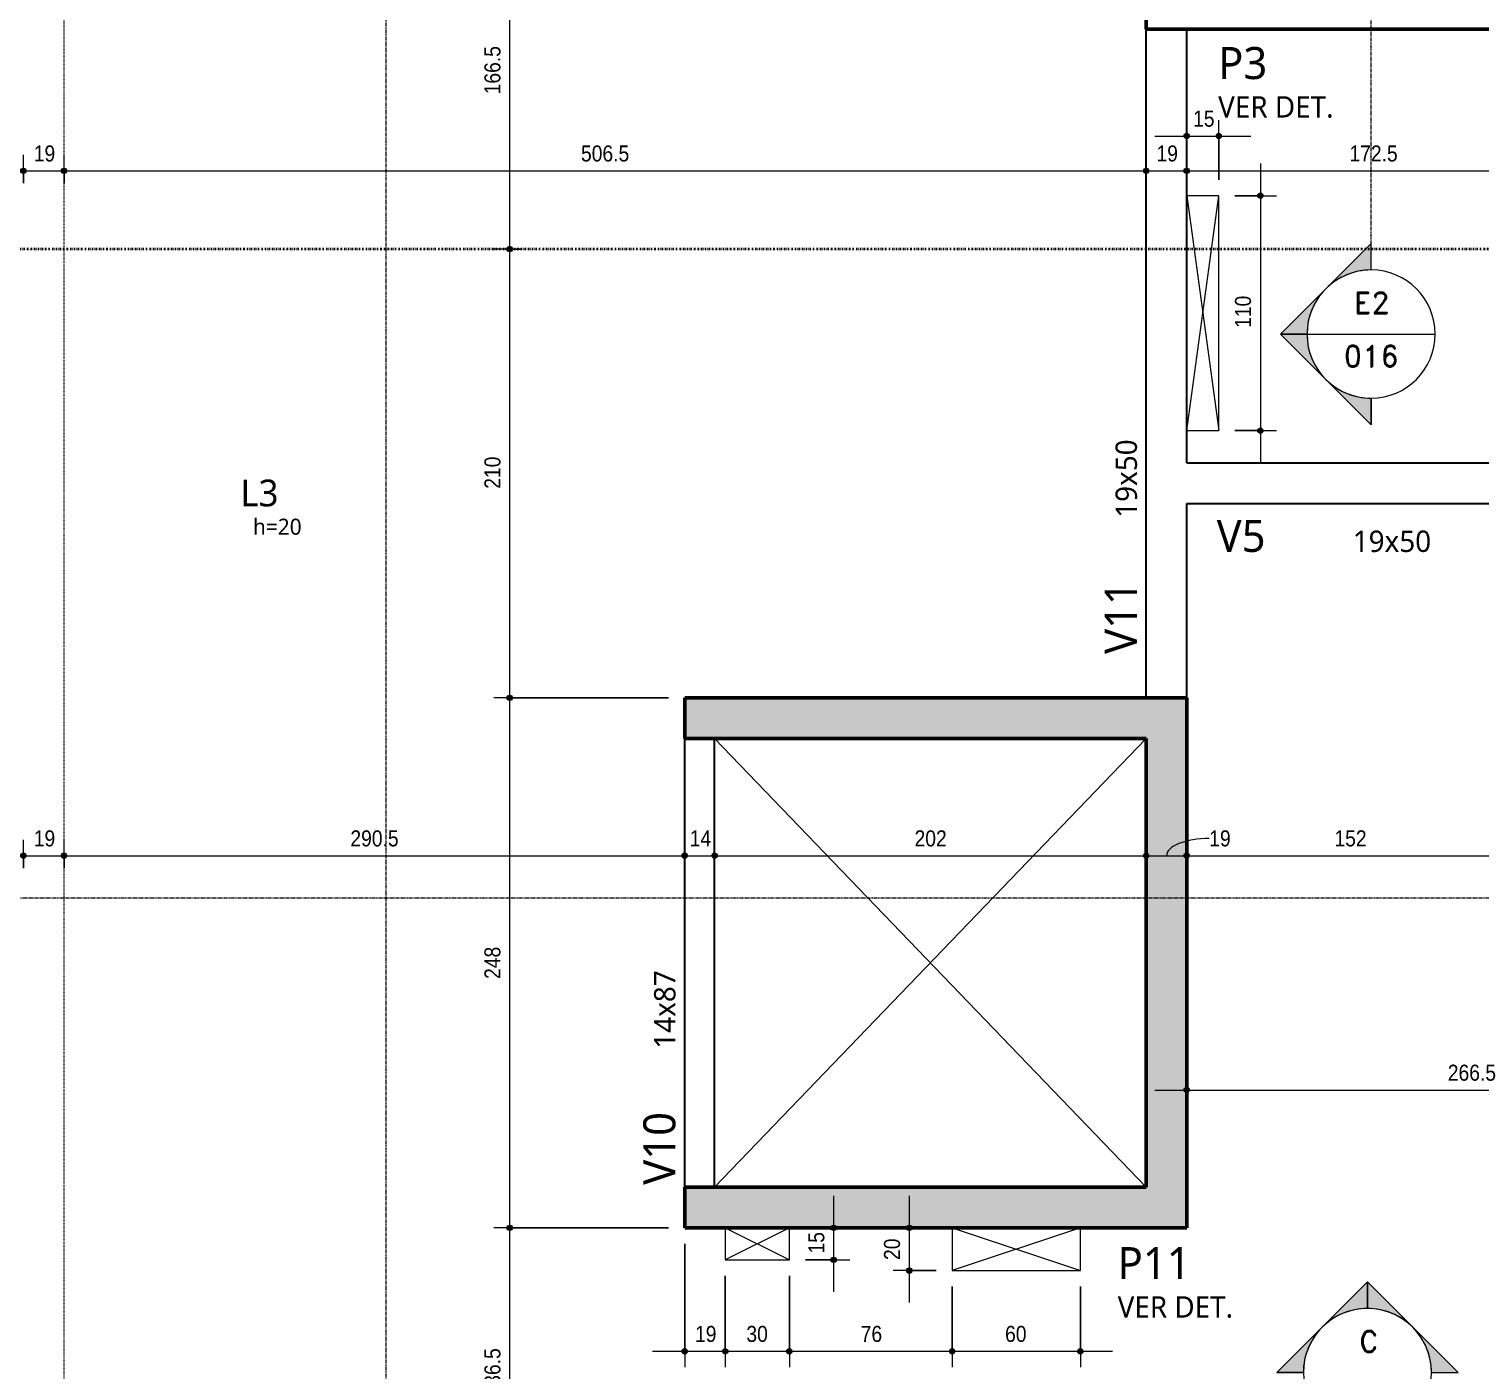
# Model space of a CAD drawing. Header units: centimetres. Extents: x -1139 to 26418, y -889 to 84390.
# Drawn here: x 2252 to 2931, y -301 to 327 of the extents above; entities that cross this region are included whole.
import ezdxf

# ---------------------------------------------------------------- set-up
doc = ezdxf.new("R2010")
doc.units = ezdxf.units.CM
for name, pattern in [('Aligning Line', [0.635, 0.3175, -0.3175]), ('Centro de 6 mm', [1.32, 0.6, -0.24, 0.24, -0.24]), ('Dash dot', [1.5875, 0.635, -0.47625, 0, -0.47625])]:
    doc.linetypes.add(name, pattern=pattern)
for name, color, linetype, lineweight in [('A-ANNO-DIMS', 7, 'Continuous', 9), ('A-ANNO-DIMS-50', 7, 'Continuous', 9), ('A-FLOR', 7, 'Continuous', 9), ('A-FLOR-IDEN', 7, 'Continuous', 9), ('G-ANNO-SYMB', 7, 'Continuous', 9), ('S-BEAM', 7, 'Continuous', 9), ('S-BEAM-IDEN', 7, 'Continuous', 9), ('S-COLS', 7, 'Continuous', 9), ('S-COLS-IDEN', 7, 'Continuous', 9), ('S-GRID', 7, 'Continuous', 9)]:
    doc.layers.add(name, color=color, linetype=linetype, lineweight=lineweight)
doc.layers.add('A-DETL', color=7, linetype='Continuous', lineweight=18, true_color=0x00a600)
doc.styles.add('Fira Sans_1', font='', dxfattribs={"width": 0.9, "height": 7.5})
doc.styles.add('Gadugi', font='gadugi.ttf', dxfattribs={"height": 15})
doc.styles.add('Gadugi_1', font='gadugi.ttf', dxfattribs={"height": 10})
doc.styles.add('Gadugi_2', font='gadugi.ttf', dxfattribs={"height": 0.2})
doc.styles.add('Gadugi_3', font='gadugi.ttf', dxfattribs={"height": 7.5})
doc.styles.add('Gadugi_4', font='gadugi.ttf', dxfattribs={"height": 12.5})
doc.styles.add('RomanD', font='romand__.ttf', dxfattribs={"height": 10})
doc.styles.get('Fira Sans_1').set_extended_font_data('Fira Sans')
doc.dimstyles.new('PED_R80_1_5mm_ACIMA_As_ESQ__R00', dxfattribs={"dimscale": 30.48, "dimtxt": 10.229846, "dimasz": 0.328084, "dimexe": 0.246063, "dimexo": 0.246063, "dimgap": 0.049213, "dimtad": 1, "dimdec": 1, "dimrnd": 0.5, "dimdsep": 46, "dimtxsty": 'Fira Sans_1', "dimblk1": 'DOTSMALL', "dimblk2": 'DOTSMALL', "dimsah": 1, "dimcen": 0.09, "dimdle": 0.492126, "dimazin": 0, "dimtfac": 1, "dimtdec": 4, "dimtix": 1, "dimtmove": 0, "dimatfit": 3, "dimfxl": 1, "dimtvp": 1, "dimtolj": 1, "dimtzin": 0, "dimarcsym": 2})
doc.dimstyles.new('PED_R80_1_5mm_ACIMA_As_ESQ__R00_1', dxfattribs={"dimscale": 30.48, "dimtxt": 10.229846, "dimasz": 0.328084, "dimexe": 0.246063, "dimexo": 0.246063, "dimgap": 0.049213, "dimtad": 1, "dimdec": 1, "dimrnd": 0.5, "dimdsep": 46, "dimtxsty": 'Fira Sans_1', "dimblk1": 'DOTSMALL', "dimblk2": 'DOTSMALL', "dimsah": 1, "dimcen": 0.09, "dimdle": 0.492126, "dimazin": 0, "dimtfac": 1, "dimtdec": 4, "dimtix": 1, "dimtmove": 1, "dimatfit": 3, "dimfxl": 1, "dimtvp": 1, "dimtolj": 1, "dimtzin": 0, "dimarcsym": 2})

# ---------------------------------------------------------------- blocks, each defined once
blk = doc.blocks.new('PED_TAG_PILAR_R03 - PILAR VER DET_-2523782-PL400 - FORMA DO BARRILETE')
at = {"layer": 'S-COLS-IDEN', "insert": (0.115, -0.625), "char_height": 0.2, "width": 1.37089, "attachment_point": 1, "style": 'Gadugi_2'}
blk.add_mtext('VER DET.', dxfattribs=at)
blk = doc.blocks.new('Corte - M_Cabeça do corte - Preenchida-2060824-PL400 - FORMA DO BARRILETE')
at = {"layer": 'G-ANNO-SYMB'}
h = blk.add_hatch(color=256, dxfattribs=at)
edge = h.paths.add_edge_path(flags=0)
edge.add_line((-0.6, 0.849), (-0.6, 0.6))
edge.add_arc((-0.6, 0), 0.6, 90, 135)
edge.add_line((-1.024, 0.424), (-0.6, 0.849))
h = blk.add_hatch(color=256, dxfattribs=at)
edge = h.paths.add_edge_path(flags=0)
edge.add_line((-0.6, 0.849), (-0.176, 0.424))
edge.add_arc((-0.6, 0), 0.6, 45, 90)
edge.add_line((-0.6, 0.6), (-0.6, 0.849))
h = blk.add_hatch(color=256, dxfattribs=at)
edge = h.paths.add_edge_path(flags=0)
edge.add_line((-1.449, 0), (-1.024, 0.424))
edge.add_arc((-0.6, 0), 0.6, 135, 180)
edge.add_line((-1.2, 0), (-1.449, 0))
h = blk.add_hatch(color=256, dxfattribs=at)
edge = h.paths.add_edge_path(flags=0)
edge.add_line((0.249, 0), (0, 0))
edge.add_arc((-0.6, 0), 0.6, 360, 405)
edge.add_line((-0.176, 0.424), (0.249, 0))
for p, q in [((-0.6, 0.849), (-1.449, 0)), ((-0.6, 0.849), (-1.024, 0.424)), ((-0.6, 0.849), (0.249, 0)), ((-0.6, 0.6), (-0.6, 0.849)), ((-0.6, 0.849), (-0.6, 0.6)), ((-0.176, 0.424), (-0.6, 0.849)), ((-1.024, 0.424), (-1.449, 0)), ((0.249, 0), (-0.176, 0.424)), ((-1.449, 0), (-1.2, 0)), ((0, 0), (0.249, 0)), ((-1.2, 0), (-1.449, 0)), ((0, 0), (0.249, 0))]:
    blk.add_line(p, q, dxfattribs=at)
for start, end in [(360, 180), (90, 135), (45, 90), (135, 180), (360, 45), (180, 360)]:
    blk.add_arc((-0.6, 0), 0.6, start, end, dxfattribs=at)
blk = doc.blocks.new('DIMBLOCK11-PL400 - FORMA DO BARRILETE')
at = {"layer": 'A-ANNO-DIMS-50', "true_color": 0x000032}
h = blk.add_hatch(color=178, dxfattribs=at)
edge = h.paths.add_edge_path(flags=0)
edge.add_arc((2249.6, -60.14), 1.25, 0, 360)
h = blk.add_hatch(color=178, dxfattribs=at)
edge = h.paths.add_edge_path(flags=0)
edge.add_arc((2268.6, -60.14), 1.25, 0, 360)
at = {"layer": 'A-ANNO-DIMS-50', "color": 178, "true_color": 0x000032}
for p, q in [((2249.6, -65.87), (2249.6, -52.64)), ((2268.6, -65.87), (2268.6, -52.64)), ((2249.6, -60.14), (2268.6, -60.14)), ((2249.6, -60.14), (2249.6, -65.87)), ((2268.6, -60.14), (2268.6, -65.87))]:
    blk.add_line(p, q, dxfattribs=at)
for centre in [(2249.6, -60.14), (2268.6, -60.14)]:
    blk.add_circle(centre, 1.25, dxfattribs=at)
at = {"layer": 'A-ANNO-DIMS-50', "color": 0, "insert": (2254.44, -48.26), "char_height": 7.5, "width": 11.1741, "attachment_point": 1, "line_spacing_factor": 1.049215, "style": 'Fira Sans_1'}
blk.add_mtext('19', dxfattribs=at)
blk = doc.blocks.new('_DotSmall')
at = {"color": 0, "linetype": 'ByBlock', "const_width": 0.5}
blk.add_lwpolyline([(-0.0625, 0, 1), (0.0625, 0, 1)], format="xyb", close=True, dxfattribs=at)
blk = doc.blocks.new('DIMBLOCK12-PL400 - FORMA DO BARRILETE')
at = {"layer": 'A-ANNO-DIMS-50', "true_color": 0x000032}
h = blk.add_hatch(color=178, dxfattribs=at)
edge = h.paths.add_edge_path(flags=0)
edge.add_arc((2268.6, -60.14), 1.25, 0, 360)
h = blk.add_hatch(color=178, dxfattribs=at)
edge = h.paths.add_edge_path(flags=0)
edge.add_arc((2559.1, -60.14), 1.25, 0, 360)
at = {"layer": 'A-ANNO-DIMS-50', "color": 178, "true_color": 0x000032}
for p, q in [((2268.6, -65.87), (2268.6, -52.64)), ((2559.1, -65.87), (2559.1, -52.64)), ((2268.6, -60.14), (2559.1, -60.14)), ((2268.6, -60.14), (2268.6, -65.87)), ((2559.1, -60.14), (2559.1, -65.87))]:
    blk.add_line(p, q, dxfattribs=at)
for centre in [(2268.6, -60.14), (2559.1, -60.14)]:
    blk.add_circle(centre, 1.25, dxfattribs=at)
at = {"layer": 'A-ANNO-DIMS-50', "color": 0, "insert": (2402.63, -48.26), "char_height": 7.5, "width": 26.9124, "attachment_point": 1, "line_spacing_factor": 1.049215, "style": 'Fira Sans_1'}
blk.add_mtext('290.5', dxfattribs=at)
blk = doc.blocks.new('DIMBLOCK13-PL400 - FORMA DO BARRILETE')
at = {"layer": 'A-ANNO-DIMS-50', "true_color": 0x000032}
h = blk.add_hatch(color=178, dxfattribs=at)
edge = h.paths.add_edge_path(flags=0)
edge.add_arc((2559.1, -60.14), 1.25, 0, 360)
h = blk.add_hatch(color=178, dxfattribs=at)
edge = h.paths.add_edge_path(flags=0)
edge.add_arc((2573.1, -60.14), 1.25, 0, 360)
at = {"layer": 'A-ANNO-DIMS-50', "color": 178, "true_color": 0x000032}
for p, q in [((2559.1, -65.87), (2559.1, -52.64)), ((2573.1, -65.87), (2573.1, -52.64)), ((2559.1, -60.14), (2573.1, -60.14)), ((2559.1, -60.14), (2559.1, -65.87)), ((2573.1, -60.14), (2573.1, -65.87))]:
    blk.add_line(p, q, dxfattribs=at)
for centre in [(2559.1, -60.14), (2573.1, -60.14)]:
    blk.add_circle(centre, 1.25, dxfattribs=at)
at = {"layer": 'A-ANNO-DIMS-50', "color": 0, "insert": (2561.44, -48.26), "char_height": 7.5, "width": 11.1741, "attachment_point": 1, "line_spacing_factor": 1.049215, "style": 'Fira Sans_1'}
blk.add_mtext('14', dxfattribs=at)
blk = doc.blocks.new('DIMBLOCK14-PL400 - FORMA DO BARRILETE')
at = {"layer": 'A-ANNO-DIMS-50', "true_color": 0x000032}
h = blk.add_hatch(color=178, dxfattribs=at)
edge = h.paths.add_edge_path(flags=0)
edge.add_arc((2573.1, -60.14), 1.25, 0, 360)
h = blk.add_hatch(color=178, dxfattribs=at)
edge = h.paths.add_edge_path(flags=0)
edge.add_arc((2775.1, -60.14), 1.25, 0, 360)
at = {"layer": 'A-ANNO-DIMS-50', "color": 178, "true_color": 0x000032}
for p, q in [((2573.1, -65.87), (2573.1, -52.64)), ((2775.1, -65.87), (2775.1, -52.64)), ((2573.1, -60.14), (2775.1, -60.14)), ((2573.1, -60.14), (2573.1, -65.87)), ((2775.1, -60.14), (2775.1, -65.87))]:
    blk.add_line(p, q, dxfattribs=at)
for centre in [(2573.1, -60.14), (2775.1, -60.14)]:
    blk.add_circle(centre, 1.25, dxfattribs=at)
at = {"layer": 'A-ANNO-DIMS-50', "color": 0, "insert": (2666.69, -48.26), "char_height": 7.5, "width": 17.7842, "attachment_point": 1, "line_spacing_factor": 1.049215, "style": 'Fira Sans_1'}
blk.add_mtext('202', dxfattribs=at)
blk = doc.blocks.new('DIMBLOCK15-PL400 - FORMA DO BARRILETE')
at = {"layer": 'A-ANNO-DIMS-50', "true_color": 0x000032}
h = blk.add_hatch(color=178, dxfattribs=at)
edge = h.paths.add_edge_path(flags=0)
edge.add_arc((2775.1, -60.14), 1.25, 0, 360)
h = blk.add_hatch(color=178, dxfattribs=at)
edge = h.paths.add_edge_path(flags=0)
edge.add_arc((2794.1, -60.14), 1.25, 0, 360)
at = {"layer": 'A-ANNO-DIMS-50', "color": 178, "true_color": 0x000032}
for p, q in [((2775.1, -65.87), (2775.1, -52.64)), ((2794.1, -65.87), (2794.1, -52.64)), ((2775.1, -60.14), (2794.1, -60.14)), ((2775.1, -60.14), (2775.1, -65.87)), ((2794.1, -60.14), (2794.1, -65.87))]:
    blk.add_line(p, q, dxfattribs=at)
for centre in [(2775.1, -60.14), (2794.1, -60.14)]:
    blk.add_circle(centre, 1.25, dxfattribs=at)
blk.add_ellipse((2804.63, -60.14), major_axis=(20.03, 0), ratio=0.402246, start_param=1.570796, end_param=3.141593, dxfattribs=at)
at = {"layer": 'A-ANNO-DIMS-50', "color": 0, "insert": (2804.63, -48.26), "char_height": 7.5, "width": 11.1741, "attachment_point": 1, "line_spacing_factor": 1.049215, "style": 'Fira Sans_1'}
blk.add_mtext('19', dxfattribs=at)
blk = doc.blocks.new('DIMBLOCK16-PL400 - FORMA DO BARRILETE')
at = {"layer": 'A-ANNO-DIMS-50', "true_color": 0x000032}
h = blk.add_hatch(color=178, dxfattribs=at)
edge = h.paths.add_edge_path(flags=0)
edge.add_arc((2794.1, -60.14), 1.25, 0, 360)
h = blk.add_hatch(color=178, dxfattribs=at)
edge = h.paths.add_edge_path(flags=0)
edge.add_arc((2946.1, -60.14), 1.25, 0, 360)
at = {"layer": 'A-ANNO-DIMS-50', "color": 178, "true_color": 0x000032}
for p, q in [((2794.1, -65.87), (2794.1, -52.64)), ((2946.1, -65.87), (2946.1, -52.64)), ((2794.1, -60.14), (2946.1, -60.14)), ((2794.1, -60.14), (2794.1, -65.87)), ((2946.1, -60.14), (2946.1, -65.87))]:
    blk.add_line(p, q, dxfattribs=at)
for centre in [(2794.1, -60.14), (2946.1, -60.14)]:
    blk.add_circle(centre, 1.25, dxfattribs=at)
at = {"layer": 'A-ANNO-DIMS-50', "color": 0, "insert": (2863.21, -48.26), "char_height": 7.5, "width": 16.5251, "attachment_point": 1, "line_spacing_factor": 1.049215, "style": 'Fira Sans_1'}
blk.add_mtext('152', dxfattribs=at)
blk = doc.blocks.new('DIMBLOCK36-PL400 - FORMA DO BARRILETE')
at = {"layer": 'A-ANNO-DIMS-50', "true_color": 0x000032}
h = blk.add_hatch(color=178, dxfattribs=at)
edge = h.paths.add_edge_path(flags=0)
edge.add_arc((2249.6, 260.39), 1.25, 0, 360)
h = blk.add_hatch(color=178, dxfattribs=at)
edge = h.paths.add_edge_path(flags=0)
edge.add_arc((2268.6, 260.39), 1.25, 0, 360)
at = {"layer": 'A-ANNO-DIMS-50', "color": 178, "true_color": 0x000032}
for p, q in [((2249.6, 254.66), (2249.6, 267.89)), ((2268.6, 254.66), (2268.6, 267.89)), ((2249.6, 260.39), (2268.6, 260.39)), ((2249.6, 260.39), (2249.6, 254.66)), ((2268.6, 260.39), (2268.6, 254.66))]:
    blk.add_line(p, q, dxfattribs=at)
for centre in [(2249.6, 260.39), (2268.6, 260.39)]:
    blk.add_circle(centre, 1.25, dxfattribs=at)
at = {"layer": 'A-ANNO-DIMS-50', "color": 0, "insert": (2254.44, 272.27), "char_height": 7.5, "width": 11.1741, "attachment_point": 1, "line_spacing_factor": 1.049215, "style": 'Fira Sans_1'}
blk.add_mtext('19', dxfattribs=at)
blk = doc.blocks.new('DIMBLOCK37-PL400 - FORMA DO BARRILETE')
at = {"layer": 'A-ANNO-DIMS-50', "true_color": 0x000032}
h = blk.add_hatch(color=178, dxfattribs=at)
edge = h.paths.add_edge_path(flags=0)
edge.add_arc((2268.6, 260.39), 1.25, 0, 360)
h = blk.add_hatch(color=178, dxfattribs=at)
edge = h.paths.add_edge_path(flags=0)
edge.add_arc((2775.1, 260.39), 1.25, 0, 360)
at = {"layer": 'A-ANNO-DIMS-50', "color": 178, "true_color": 0x000032}
for p, q in [((2268.6, 254.66), (2268.6, 267.89)), ((2775.1, 254.66), (2775.1, 267.89)), ((2268.6, 260.39), (2775.1, 260.39)), ((2268.6, 260.39), (2268.6, 254.66)), ((2775.1, 260.39), (2775.1, 254.66))]:
    blk.add_line(p, q, dxfattribs=at)
for centre in [(2268.6, 260.39), (2775.1, 260.39)]:
    blk.add_circle(centre, 1.25, dxfattribs=at)
at = {"layer": 'A-ANNO-DIMS-50', "color": 0, "insert": (2510.57, 272.27), "char_height": 7.5, "width": 27.0697, "attachment_point": 1, "line_spacing_factor": 1.049215, "style": 'Fira Sans_1'}
blk.add_mtext('506.5', dxfattribs=at)
blk = doc.blocks.new('DIMBLOCK38-PL400 - FORMA DO BARRILETE')
at = {"layer": 'A-ANNO-DIMS-50', "true_color": 0x000032}
h = blk.add_hatch(color=178, dxfattribs=at)
edge = h.paths.add_edge_path(flags=0)
edge.add_arc((2775.1, 260.39), 1.25, 0, 360)
h = blk.add_hatch(color=178, dxfattribs=at)
edge = h.paths.add_edge_path(flags=0)
edge.add_arc((2794.1, 260.39), 1.25, 0, 360)
at = {"layer": 'A-ANNO-DIMS-50', "color": 178, "true_color": 0x000032}
for p, q in [((2775.1, 254.66), (2775.1, 267.89)), ((2794.1, 254.66), (2794.1, 267.89)), ((2775.1, 260.39), (2794.1, 260.39)), ((2775.1, 260.39), (2775.1, 254.66)), ((2794.1, 260.39), (2794.1, 254.66))]:
    blk.add_line(p, q, dxfattribs=at)
for centre in [(2775.1, 260.39), (2794.1, 260.39)]:
    blk.add_circle(centre, 1.25, dxfattribs=at)
at = {"layer": 'A-ANNO-DIMS-50', "color": 0, "insert": (2779.94, 272.27), "char_height": 7.5, "width": 11.1741, "attachment_point": 1, "line_spacing_factor": 1.049215, "style": 'Fira Sans_1'}
blk.add_mtext('19', dxfattribs=at)
blk = doc.blocks.new('DIMBLOCK39-PL400 - FORMA DO BARRILETE')
at = {"layer": 'A-ANNO-DIMS-50', "true_color": 0x000032}
h = blk.add_hatch(color=178, dxfattribs=at)
edge = h.paths.add_edge_path(flags=0)
edge.add_arc((2794.1, 260.39), 1.25, 0, 360)
h = blk.add_hatch(color=178, dxfattribs=at)
edge = h.paths.add_edge_path(flags=0)
edge.add_arc((2966.84, 260.39), 1.25, 0, 360)
at = {"layer": 'A-ANNO-DIMS-50', "color": 178, "true_color": 0x000032}
for p, q in [((2966.84, 279.25), (2966.84, 252.89)), ((2966.84, 260.39), (2966.84, 279.25)), ((2794.1, 254.66), (2794.1, 267.89)), ((2794.1, 260.39), (2966.84, 260.39)), ((2794.1, 260.39), (2794.1, 254.66))]:
    blk.add_line(p, q, dxfattribs=at)
for centre in [(2794.1, 260.39), (2966.84, 260.39)]:
    blk.add_circle(centre, 1.25, dxfattribs=at)
at = {"layer": 'A-ANNO-DIMS-50', "color": 0, "insert": (2870.24, 272.27), "char_height": 7.5, "width": 24.5516, "attachment_point": 1, "line_spacing_factor": 1.049215, "style": 'Fira Sans_1'}
blk.add_mtext('172.5', dxfattribs=at)
blk = doc.blocks.new('DIMBLOCK62-PL400 - FORMA DO BARRILETE')
at = {"layer": 'A-ANNO-DIMS-50', "true_color": 0x000032}
h = blk.add_hatch(color=178, dxfattribs=at)
edge = h.paths.add_edge_path(flags=0)
edge.add_arc((2794.1, -169.8), 1.25, 0, 360)
h = blk.add_hatch(color=178, dxfattribs=at)
edge = h.paths.add_edge_path(flags=0)
edge.add_arc((3060.6, -169.8), 1.25, 0, 360)
at = {"layer": 'A-ANNO-DIMS-50', "color": 178, "true_color": 0x000032}
for p, q in [((2794.1, -175.53), (2794.1, -162.3)), ((3060.6, -175.53), (3060.6, -162.3)), ((2779.1, -169.8), (3060.6, -169.8)), ((2794.1, -169.8), (2794.1, -175.53)), ((3060.6, -169.8), (3060.6, -175.53))]:
    blk.add_line(p, q, dxfattribs=at)
for centre in [(2794.1, -169.8), (3060.6, -169.8)]:
    blk.add_circle(centre, 1.25, dxfattribs=at)
at = {"layer": 'A-ANNO-DIMS-50', "color": 0, "insert": (2916.27, -157.91), "char_height": 7.5, "width": 26.5976, "attachment_point": 1, "line_spacing_factor": 1.049215, "style": 'Fira Sans_1'}
blk.add_mtext('266.5', dxfattribs=at)
blk = doc.blocks.new('DIMBLOCK79-PL400 - FORMA DO BARRILETE')
at = {"layer": 'A-ANNO-DIMS-50', "true_color": 0x000032}
h = blk.add_hatch(color=178, dxfattribs=at)
edge = h.paths.add_edge_path(flags=0)
edge.add_arc((2477.24, -234.25), 1.25, 0, 360)
h = blk.add_hatch(color=178, dxfattribs=at)
edge = h.paths.add_edge_path(flags=0)
edge.add_arc((2477.24, -370.75), 1.25, 0, 360)
at = {"layer": 'A-ANNO-DIMS-50', "color": 178, "true_color": 0x000032}
for p, q in [((2551.6, -234.25), (2469.74, -234.25)), ((2477.24, -370.75), (2477.24, -234.25)), ((2477.24, -234.25), (2551.6, -234.25)), ((2482.98, -370.75), (2469.74, -370.75)), ((2477.24, -370.75), (2482.98, -370.75))]:
    blk.add_line(p, q, dxfattribs=at)
for centre in [(2477.24, -234.25), (2477.24, -370.75)]:
    blk.add_circle(centre, 1.25, dxfattribs=at)
at = {"layer": 'A-ANNO-DIMS-50', "color": 0, "insert": (2465.36, -313.19), "char_height": 7.5, "width": 25.6533, "attachment_point": 1, "rotation": 90, "line_spacing_factor": 1.049215, "style": 'Fira Sans_1'}
blk.add_mtext('136.5', dxfattribs=at)
blk = doc.blocks.new('DIMBLOCK80-PL400 - FORMA DO BARRILETE')
at = {"layer": 'A-ANNO-DIMS-50', "true_color": 0x000032}
h = blk.add_hatch(color=178, dxfattribs=at)
edge = h.paths.add_edge_path(flags=0)
edge.add_arc((2477.24, 13.75), 1.25, 0, 360)
h = blk.add_hatch(color=178, dxfattribs=at)
edge = h.paths.add_edge_path(flags=0)
edge.add_arc((2477.24, -234.25), 1.25, 0, 360)
at = {"layer": 'A-ANNO-DIMS-50', "color": 178, "true_color": 0x000032}
for p, q in [((2551.6, 13.75), (2469.74, 13.75)), ((2477.24, -234.25), (2477.24, 13.75)), ((2477.24, 13.75), (2551.6, 13.75)), ((2551.6, -234.25), (2469.74, -234.25)), ((2477.24, -234.25), (2551.6, -234.25))]:
    blk.add_line(p, q, dxfattribs=at)
for centre in [(2477.24, 13.75), (2477.24, -234.25)]:
    blk.add_circle(centre, 1.25, dxfattribs=at)
at = {"layer": 'A-ANNO-DIMS-50', "color": 0, "insert": (2465.36, -117.79), "char_height": 7.5, "width": 18.099, "attachment_point": 1, "rotation": 90, "line_spacing_factor": 1.049215, "style": 'Fira Sans_1'}
blk.add_mtext('248', dxfattribs=at)
blk = doc.blocks.new('DIMBLOCK81-PL400 - FORMA DO BARRILETE')
at = {"layer": 'A-ANNO-DIMS-50', "true_color": 0x000032}
h = blk.add_hatch(color=178, dxfattribs=at)
edge = h.paths.add_edge_path(flags=0)
edge.add_arc((2477.24, 223.75), 1.25, 0, 360)
h = blk.add_hatch(color=178, dxfattribs=at)
edge = h.paths.add_edge_path(flags=0)
edge.add_arc((2477.24, 13.75), 1.25, 0, 360)
at = {"layer": 'A-ANNO-DIMS-50', "color": 178, "true_color": 0x000032}
for p, q in [((2482.98, 223.75), (2469.74, 223.75)), ((2477.24, 13.75), (2477.24, 223.75)), ((2477.24, 223.75), (2482.98, 223.75)), ((2551.6, 13.75), (2469.74, 13.75)), ((2477.24, 13.75), (2551.6, 13.75))]:
    blk.add_line(p, q, dxfattribs=at)
for centre in [(2477.24, 223.75), (2477.24, 13.75)]:
    blk.add_circle(centre, 1.25, dxfattribs=at)
at = {"layer": 'A-ANNO-DIMS-50', "color": 0, "insert": (2465.36, 111.6), "char_height": 7.5, "width": 17.1547, "attachment_point": 1, "rotation": 90, "line_spacing_factor": 1.049215, "style": 'Fira Sans_1'}
blk.add_mtext('210', dxfattribs=at)
blk = doc.blocks.new('DIMBLOCK82-PL400 - FORMA DO BARRILETE')
at = {"layer": 'A-ANNO-DIMS-50', "true_color": 0x000032}
h = blk.add_hatch(color=178, dxfattribs=at)
edge = h.paths.add_edge_path(flags=0)
edge.add_arc((2477.24, 390.25), 1.25, 0, 360)
h = blk.add_hatch(color=178, dxfattribs=at)
edge = h.paths.add_edge_path(flags=0)
edge.add_arc((2477.24, 223.75), 1.25, 0, 360)
at = {"layer": 'A-ANNO-DIMS-50', "color": 178, "true_color": 0x000032}
for p, q in [((2482.98, 390.25), (2469.74, 390.25)), ((2477.24, 223.75), (2477.24, 390.25)), ((2477.24, 390.25), (2482.98, 390.25)), ((2482.98, 223.75), (2469.74, 223.75)), ((2477.24, 223.75), (2482.98, 223.75))]:
    blk.add_line(p, q, dxfattribs=at)
for centre in [(2477.24, 390.25), (2477.24, 223.75)]:
    blk.add_circle(centre, 1.25, dxfattribs=at)
at = {"layer": 'A-ANNO-DIMS-50', "color": 0, "insert": (2465.36, 296.18), "char_height": 7.5, "width": 25.9681, "attachment_point": 1, "rotation": 90, "line_spacing_factor": 1.049215, "style": 'Fira Sans_1'}
blk.add_mtext('166.5', dxfattribs=at)
blk = doc.blocks.new('DIMBLOCK137-PL400 - FORMA DO BARRILETE')
at = {"layer": 'A-ANNO-DIMS-50', "true_color": 0x000032}
h = blk.add_hatch(color=178, dxfattribs=at)
edge = h.paths.add_edge_path(flags=0)
edge.add_arc((2559.1, -292.04), 1.25, 0, 360)
h = blk.add_hatch(color=178, dxfattribs=at)
edge = h.paths.add_edge_path(flags=0)
edge.add_arc((2578.1, -292.04), 1.25, 0, 360)
at = {"layer": 'A-ANNO-DIMS-50', "color": 178, "true_color": 0x000032}
for p, q in [((2559.1, -241.75), (2559.1, -299.54)), ((2559.1, -292.04), (2559.1, -241.75)), ((2578.1, -256.75), (2578.1, -299.54)), ((2578.1, -292.04), (2578.1, -256.75)), ((2544.1, -292.04), (2578.1, -292.04))]:
    blk.add_line(p, q, dxfattribs=at)
for centre in [(2559.1, -292.04), (2578.1, -292.04)]:
    blk.add_circle(centre, 1.25, dxfattribs=at)
at = {"layer": 'A-ANNO-DIMS-50', "color": 0, "insert": (2563.94, -280.16), "char_height": 7.5, "width": 11.1741, "attachment_point": 1, "line_spacing_factor": 1.049215, "style": 'Fira Sans_1'}
blk.add_mtext('19', dxfattribs=at)
blk = doc.blocks.new('DIMBLOCK138-PL400 - FORMA DO BARRILETE')
at = {"layer": 'A-ANNO-DIMS-50', "true_color": 0x000032}
h = blk.add_hatch(color=178, dxfattribs=at)
edge = h.paths.add_edge_path(flags=0)
edge.add_arc((2578.1, -292.04), 1.25, 0, 360)
h = blk.add_hatch(color=178, dxfattribs=at)
edge = h.paths.add_edge_path(flags=0)
edge.add_arc((2608.1, -292.04), 1.25, 0, 360)
at = {"layer": 'A-ANNO-DIMS-50', "color": 178, "true_color": 0x000032}
for p, q in [((2578.1, -256.75), (2578.1, -299.54)), ((2578.1, -292.04), (2578.1, -256.75)), ((2608.1, -256.75), (2608.1, -299.54)), ((2608.1, -292.04), (2608.1, -256.75)), ((2578.1, -292.04), (2608.1, -292.04))]:
    blk.add_line(p, q, dxfattribs=at)
for centre in [(2578.1, -292.04), (2608.1, -292.04)]:
    blk.add_circle(centre, 1.25, dxfattribs=at)
at = {"layer": 'A-ANNO-DIMS-50', "color": 0, "insert": (2587.98, -280.16), "char_height": 7.5, "width": 12.2758, "attachment_point": 1, "line_spacing_factor": 1.049215, "style": 'Fira Sans_1'}
blk.add_mtext('30', dxfattribs=at)
blk = doc.blocks.new('DIMBLOCK139-PL400 - FORMA DO BARRILETE')
at = {"layer": 'A-ANNO-DIMS-50', "true_color": 0x000032}
h = blk.add_hatch(color=178, dxfattribs=at)
edge = h.paths.add_edge_path(flags=0)
edge.add_arc((2608.1, -292.04), 1.25, 0, 360)
h = blk.add_hatch(color=178, dxfattribs=at)
edge = h.paths.add_edge_path(flags=0)
edge.add_arc((2684.3, -292.04), 1.25, 0, 360)
at = {"layer": 'A-ANNO-DIMS-50', "color": 178, "true_color": 0x000032}
for p, q in [((2608.1, -256.75), (2608.1, -299.54)), ((2608.1, -292.04), (2608.1, -256.75)), ((2684.3, -261.75), (2684.3, -299.54)), ((2684.3, -292.04), (2684.3, -261.75)), ((2608.1, -292.04), (2684.3, -292.04))]:
    blk.add_line(p, q, dxfattribs=at)
for centre in [(2608.1, -292.04), (2684.3, -292.04)]:
    blk.add_circle(centre, 1.25, dxfattribs=at)
at = {"layer": 'A-ANNO-DIMS-50', "color": 0, "insert": (2641.48, -280.16), "char_height": 7.5, "width": 11.3315, "attachment_point": 1, "line_spacing_factor": 1.049215, "style": 'Fira Sans_1'}
blk.add_mtext('76', dxfattribs=at)
blk = doc.blocks.new('DIMBLOCK140-PL400 - FORMA DO BARRILETE')
at = {"layer": 'A-ANNO-DIMS-50', "true_color": 0x000032}
h = blk.add_hatch(color=178, dxfattribs=at)
edge = h.paths.add_edge_path(flags=0)
edge.add_arc((2684.3, -292.04), 1.25, 0, 360)
h = blk.add_hatch(color=178, dxfattribs=at)
edge = h.paths.add_edge_path(flags=0)
edge.add_arc((2744.3, -292.04), 1.25, 0, 360)
at = {"layer": 'A-ANNO-DIMS-50', "color": 178, "true_color": 0x000032}
for p, q in [((2684.3, -261.75), (2684.3, -299.54)), ((2684.3, -292.04), (2684.3, -261.75)), ((2744.3, -261.75), (2744.3, -299.54)), ((2744.3, -292.04), (2744.3, -261.75)), ((2684.3, -292.04), (2759.3, -292.04))]:
    blk.add_line(p, q, dxfattribs=at)
for centre in [(2684.3, -292.04), (2744.3, -292.04)]:
    blk.add_circle(centre, 1.25, dxfattribs=at)
at = {"layer": 'A-ANNO-DIMS-50', "color": 0, "insert": (2709.06, -280.16), "char_height": 7.5, "width": 12.5906, "attachment_point": 1, "line_spacing_factor": 1.049215, "style": 'Fira Sans_1'}
blk.add_mtext('60', dxfattribs=at)
blk = doc.blocks.new('DIMBLOCK141-PL400 - FORMA DO BARRILETE')
at = {"layer": 'A-ANNO-DIMS-50', "true_color": 0x000032}
h = blk.add_hatch(color=178, dxfattribs=at)
edge = h.paths.add_edge_path(flags=0)
edge.add_arc((2628.84, -234.25), 1.25, 0, 360)
h = blk.add_hatch(color=178, dxfattribs=at)
edge = h.paths.add_edge_path(flags=0)
edge.add_arc((2628.84, -249.25), 1.25, 0, 360)
at = {"layer": 'A-ANNO-DIMS-50', "color": 178, "true_color": 0x000032}
for p, q in [((2628.84, -264.25), (2628.84, -219.25)), ((2634.57, -234.25), (2621.34, -234.25)), ((2628.84, -234.25), (2634.57, -234.25)), ((2615.6, -249.25), (2636.34, -249.25)), ((2628.84, -249.25), (2615.6, -249.25))]:
    blk.add_line(p, q, dxfattribs=at)
for centre in [(2628.84, -234.25), (2628.84, -249.25)]:
    blk.add_circle(centre, 1.25, dxfattribs=at)
at = {"layer": 'A-ANNO-DIMS-50', "color": 0, "insert": (2616.96, -246.27), "char_height": 7.5, "width": 10.8594, "attachment_point": 1, "rotation": 90, "line_spacing_factor": 1.049215, "style": 'Fira Sans_1'}
blk.add_mtext('15', dxfattribs=at)
blk = doc.blocks.new('DIMBLOCK142-PL400 - FORMA DO BARRILETE')
at = {"layer": 'A-ANNO-DIMS-50', "true_color": 0x000032}
h = blk.add_hatch(color=178, dxfattribs=at)
edge = h.paths.add_edge_path(flags=0)
edge.add_arc((2664.26, -234.25), 1.25, 0, 360)
h = blk.add_hatch(color=178, dxfattribs=at)
edge = h.paths.add_edge_path(flags=0)
edge.add_arc((2664.26, -254.25), 1.25, 0, 360)
at = {"layer": 'A-ANNO-DIMS-50', "color": 178, "true_color": 0x000032}
for p, q in [((2664.26, -269.25), (2664.26, -219.25)), ((2670, -234.25), (2656.76, -234.25)), ((2664.26, -234.25), (2670, -234.25)), ((2676.8, -254.25), (2656.76, -254.25)), ((2664.26, -254.25), (2676.8, -254.25))]:
    blk.add_line(p, q, dxfattribs=at)
for centre in [(2664.26, -234.25), (2664.26, -254.25)]:
    blk.add_circle(centre, 1.25, dxfattribs=at)
at = {"layer": 'A-ANNO-DIMS-50', "color": 0, "insert": (2652.38, -249.3), "char_height": 7.5, "width": 12.1184, "attachment_point": 1, "rotation": 90, "line_spacing_factor": 1.049215, "style": 'Fira Sans_1'}
blk.add_mtext('20', dxfattribs=at)
blk = doc.blocks.new('DIMBLOCK148-PL400 - FORMA DO BARRILETE')
at = {"layer": 'A-ANNO-DIMS-50', "true_color": 0x000032}
h = blk.add_hatch(color=178, dxfattribs=at)
edge = h.paths.add_edge_path(flags=0)
edge.add_arc((2828.56, 248.75), 1.25, 0, 360)
h = blk.add_hatch(color=178, dxfattribs=at)
edge = h.paths.add_edge_path(flags=0)
edge.add_arc((2828.56, 138.8), 1.25, 0, 360)
at = {"layer": 'A-ANNO-DIMS-50', "color": 178, "true_color": 0x000032}
for p, q in [((2828.56, 263.75), (2828.56, 123.8)), ((2816.6, 248.75), (2836.06, 248.75)), ((2828.56, 248.75), (2816.6, 248.75)), ((2816.6, 138.8), (2836.06, 138.8)), ((2828.56, 138.8), (2816.6, 138.8))]:
    blk.add_line(p, q, dxfattribs=at)
for centre in [(2828.56, 248.75), (2828.56, 138.8)]:
    blk.add_circle(centre, 1.25, dxfattribs=at)
at = {"layer": 'A-ANNO-DIMS-50', "color": 0, "insert": (2816.67, 186.89), "char_height": 7.5, "width": 16.5251, "attachment_point": 1, "rotation": 90, "line_spacing_factor": 1.049215, "style": 'Fira Sans_1'}
blk.add_mtext('110', dxfattribs=at)
blk = doc.blocks.new('DIMBLOCK149-PL400 - FORMA DO BARRILETE')
at = {"layer": 'A-ANNO-DIMS-50', "true_color": 0x000032}
h = blk.add_hatch(color=178, dxfattribs=at)
edge = h.paths.add_edge_path(flags=0)
edge.add_arc((2794.1, 276.65), 1.25, 0, 360)
h = blk.add_hatch(color=178, dxfattribs=at)
edge = h.paths.add_edge_path(flags=0)
edge.add_arc((2809.1, 276.65), 1.25, 0, 360)
at = {"layer": 'A-ANNO-DIMS-50', "color": 178, "true_color": 0x000032}
for p, q in [((2794.1, 270.92), (2794.1, 284.15)), ((2809.1, 256.25), (2809.1, 284.15)), ((2779.1, 276.65), (2824.1, 276.65)), ((2794.1, 276.65), (2794.1, 270.92)), ((2809.1, 276.65), (2809.1, 256.25))]:
    blk.add_line(p, q, dxfattribs=at)
for centre in [(2794.1, 276.65), (2809.1, 276.65)]:
    blk.add_circle(centre, 1.25, dxfattribs=at)
at = {"layer": 'A-ANNO-DIMS-50', "color": 0, "insert": (2797.07, 288.54), "char_height": 7.5, "width": 10.8594, "attachment_point": 1, "line_spacing_factor": 1.049215, "style": 'Fira Sans_1'}
blk.add_mtext('15', dxfattribs=at)

msp = doc.modelspace()

# ---------------------------------------------------------------- hatches: boundary and pattern name
at = {"layer": 'S-COLS', "true_color": 0x808080}
msp.add_hatch(color=8, dxfattribs=at).paths.add_polyline_path([(2755.46, -234.25), (2794.1, -234.25), (2794.1, 13.75), (2559.1, 13.75), (2559.1, -5.25), (2775.1, -5.25), (2775.1, -215.25), (2559.1, -215.25), (2559.1, -234.25)], flags=0)

# ---------------------------------------------------------------- linework, layer by layer
at = {"lineweight": 18}
for p, q in [((2794.1, 138.84), (2809.09, 248.71)), ((2794.1, 248.71), (2809.09, 138.84)), ((2775.1, -5.25), (2573.1, -215.25)), ((2573.1, -5.25), (2775.1, -215.25)), ((2608.09, -234.25), (2578.11, -249.25)), ((2578.11, -234.25), (2608.09, -249.25)), ((2744.29, -234.25), (2684.32, -254.25)), ((2684.32, -234.25), (2744.29, -254.25))]:
    msp.add_line(p, q, dxfattribs=at)
at = {"layer": 'A-DETL', "color": 253, "linetype": 'Aligning Line', "true_color": 0xaaaaaa}
msp.add_line((2268.6, -370.75), (2268.6, 390.25), dxfattribs=at)
at = {"layer": 'A-FLOR', "lineweight": 18}
for p, q in [((2809.1, 248.75), (2794.1, 248.75)), ((2809.1, 138.8), (2809.1, 248.75)), ((2794.1, 138.8), (2809.1, 138.8)), ((2578.1, -234.25), (2578.1, -249.25)), ((2608.1, -249.25), (2608.1, -234.25)), ((2684.3, -234.25), (2684.3, -254.25)), ((2744.3, -254.25), (2744.3, -234.25)), ((2578.1, -249.25), (2608.1, -249.25)), ((2684.3, -254.25), (2744.3, -254.25))]:
    msp.add_line(p, q, dxfattribs=at)
at = {"layer": 'G-ANNO-SYMB', "linetype": 'Centro de 6 mm'}
for p, q in [((2880.39, 213.99), (2880.39, 719.48)), ((2419.37, -790.11), (2419.37, 475.68)), ((1738.64, -79.8), (4356.62, -79.8))]:
    msp.add_line(p, q, dxfattribs=at)
at = {"layer": 'G-ANNO-SYMB'}
msp.add_line((2850.39, 183.99), (2910.39, 183.99), dxfattribs=at)
at = {"layer": 'S-BEAM', "lineweight": 25}
for p, q in [((2775.1, 13.75), (2775.1, 326.75)), ((2794.1, 123.75), (2794.1, 326.75)), ((2794.1, 123.75), (2946.1, 123.75)), ((2794.1, 13.75), (2794.1, 104.75)), ((2794.1, 104.75), (2946.1, 104.75)), ((2559.1, -215.25), (2559.1, -5.25)), ((2573.1, -215.25), (2573.1, -5.25))]:
    msp.add_line(p, q, dxfattribs=at)
at = {"layer": 'S-COLS', "lineweight": 50}
for p, q in [((2775.1, 326.75), (2775.1, 506.75)), ((3010.1, 326.75), (2775.1, 326.75)), ((2559.1, -5.25), (2559.1, 13.75)), ((2559.1, 13.75), (2794.1, 13.75)), ((2794.1, 13.75), (2794.1, -234.25)), ((2775.1, -5.25), (2559.1, -5.25)), ((2775.1, -215.25), (2775.1, -5.25)), ((2559.1, -234.25), (2559.1, -215.25)), ((2559.1, -215.25), (2775.1, -215.25)), ((2794.1, -234.25), (2559.1, -234.25))]:
    msp.add_line(p, q, dxfattribs=at)
at = {"layer": 'S-GRID', "color": 114, "linetype": 'Dash dot', "lineweight": 35, "true_color": 0x00b050}
msp.add_line((4418.66, 223.75), (1711.57, 223.75), dxfattribs=at)

# ---------------------------------------------------------------- block references
at = {"layer": 'G-ANNO-SYMB', "xscale": 49.99999999999998, "yscale": 49.99999999999998, "zscale": 49.99999999999998, "rotation": 90}
msp.add_blockref('Corte - M_Cabeça do corte - Preenchida-2060824-PL400 - FORMA DO BARRILETE', (2880.39, 213.99), dxfattribs=at)
at = {"layer": 'G-ANNO-SYMB', "xscale": 49.99999999999998, "yscale": 49.99999999999998, "zscale": 49.99999999999998}
msp.add_blockref('Corte - M_Cabeça do corte - Preenchida-2060824-PL400 - FORMA DO BARRILETE', (2908.67, -302.02), dxfattribs=at)
at = {"layer": 'S-COLS-IDEN', "xscale": 49.99999999999998, "yscale": 49.99999999999998, "zscale": 49.99999999999998}
for p in [(2803.04, 326.56), (2756.01, -235.03)]:
    msp.add_blockref('PED_TAG_PILAR_R03 - PILAR VER DET_-2523782-PL400 - FORMA DO BARRILETE', p, dxfattribs=at)

# ---------------------------------------------------------------- texts
at = {"layer": 'A-FLOR-IDEN', "attachment_point": 1}
for s, insert, char_height, width, style in [('L3', (2351.13, 115.89), 12.5, 21.6456, 'Gadugi_4'), ('h=20', (2357.03, 97.6), 7.5, 29.6624, 'Gadugi_3')]:
    msp.add_mtext(s, dxfattribs=dict(at, insert=insert, char_height=char_height, width=width, style=style))
at = {"layer": 'G-ANNO-SYMB', "char_height": 10, "attachment_point": 1, "style": 'RomanD'}
for s, insert, width in [('E2', (2872.36, 203.62), 22.0464), ('016', (2867.58, 178.67), 33.6709), ('C', (2874.78, -282.4), 12.0253)]:
    msp.add_mtext(s, dxfattribs=dict(at, insert=insert, width=width))
at = {"layer": 'S-BEAM-IDEN', "attachment_point": 1, "rotation": 90}
for s, insert, char_height, width, style in [('19x50', (2760.78, 98.02), 10, 44.8945, 'Gadugi_1'), ('V11', (2755.75, 34.31), 15, 44.0928, 'Gadugi'), ('14x87', (2544.78, -150.43), 10, 44.8945, 'Gadugi_1'), ('V10', (2539.75, -214.13), 15, 44.0928, 'Gadugi')]:
    msp.add_mtext(s, dxfattribs=dict(at, insert=insert, char_height=char_height, width=width, style=style))
at = {"layer": 'S-BEAM-IDEN', "attachment_point": 1}
for s, insert, char_height, width, style in [('V5', (2808.09, 97.06), 15, 30.0633, 'Gadugi'), ('19x50', (2871.79, 92.04), 10, 44.8945, 'Gadugi_1')]:
    msp.add_mtext(s, dxfattribs=dict(at, insert=insert, char_height=char_height, width=width, style=style))
at = {"layer": 'S-COLS-IDEN', "char_height": 15, "attachment_point": 1, "style": 'Gadugi'}
for s, insert, width in [('P3', (2808.78, 318.33), 28.4599), ('P11', (2761.75, -243.27), 42.4894)]:
    msp.add_mtext(s, dxfattribs=dict(at, insert=insert, width=width))

# ---------------------------------------------------------------- dimensions: what is measured, and where the dimension line sits
at = {"layer": 'A-ANNO-DIMS', "color": 178, "true_color": 0x000032}
for base, p1, p2, override, picture, middle in [((2477.24, 390.25), (2475.48, 223.75), (2475.48, 390.25), {"dimpost": '<>', "dimfxl": 166.5}, 'DIMBLOCK82-PL400 - FORMA DO BARRILETE', (2471.93, 307)), ((2828.5562, 138.8048), (2809.098, 248.7488), (2809.098, 138.8048), {"dimpost": '<>', "dimfxl": 109.943928}, 'DIMBLOCK148-PL400 - FORMA DO BARRILETE', (2823.2409, 193.7768)), ((2477.24, 223.75), (2559.1, 13.75), (2475.48, 223.75), {"dimpost": '<>', "dimfxl": 226.036472}, 'DIMBLOCK81-PL400 - FORMA DO BARRILETE', (2471.93, 118.75)), ((2477.24, 13.75), (2559.1, -234.25), (2559.1, 13.75), {"dimpost": '<>', "dimfxl": 248}, 'DIMBLOCK80-PL400 - FORMA DO BARRILETE', (2471.93, -110.25)), ((2628.84, -234.25), (2608.1, -249.25), (2627.07, -234.25), {"dimpost": '<>', "dimfxl": 24.189193}, 'DIMBLOCK141-PL400 - FORMA DO BARRILETE', (2623.53, -241.75)), ((2664.26, -234.25), (2684.3, -254.25), (2662.5, -234.25), {"dimpost": '<>', "dimfxl": 29.588258}, 'DIMBLOCK142-PL400 - FORMA DO BARRILETE', (2658.95, -244.25)), ((2477.24, -234.25), (2475.48, -370.75), (2559.1, -234.25), {"dimpost": '<>', "dimfxl": 160.077283}, 'DIMBLOCK79-PL400 - FORMA DO BARRILETE', (2471.93, -302.5))]:
    dim = msp.add_linear_dim(base=base, p1=p1, p2=p2, angle=90, dimstyle='PED_R80_1_5mm_ACIMA_As_ESQ__R00', override=override, dxfattribs=at)
    dim.commit()
    dim.dimension.update_dxf_attribs({"geometry": picture, "text_midpoint": middle})
for base, p1, p2, override, picture, middle in [((2809.1, 276.65), (2794.1, 278.42), (2809.1, 248.75), {"dimpost": '<>', "dimfxl": 33.245976}, 'DIMBLOCK149-PL400 - FORMA DO BARRILETE', (2801.6, 281.97)), ((2966.84, 260.39), (2794.1, 262.16), (2966.84, 286.75), {"dimpost": '<>', "dimfxl": 174.484361}, 'DIMBLOCK39-PL400 - FORMA DO BARRILETE', (2880.47, 265.7)), ((2268.6, 260.39), (2249.6, 262.16), (2268.6, 262.16), {"dimpost": '<>', "dimfxl": 19}, 'DIMBLOCK36-PL400 - FORMA DO BARRILETE', (2259.1, 265.76)), ((2775.1, 260.39), (2268.6, 262.16), (2775.1, 262.16), {"dimpost": '<>', "dimfxl": 506.499986}, 'DIMBLOCK37-PL400 - FORMA DO BARRILETE', (2521.85, 265.7)), ((2794.1, 260.39), (2775.1, 262.16), (2794.1, 262.16), {"dimpost": '<>', "dimfxl": 19}, 'DIMBLOCK38-PL400 - FORMA DO BARRILETE', (2784.6, 265.76)), ((2268.6, -60.14), (2249.6, -58.37), (2268.6, -58.37), {"dimpost": '<>', "dimfxl": 19}, 'DIMBLOCK11-PL400 - FORMA DO BARRILETE', (2259.1, -54.77)), ((2559.1, -60.14), (2268.6, -58.37), (2559.1, -58.37), {"dimpost": '<>', "dimfxl": 290.499986}, 'DIMBLOCK12-PL400 - FORMA DO BARRILETE', (2413.85, -54.77)), ((2573.1, -60.14), (2559.1, -58.37), (2573.1, -58.37), {"dimpost": '<>', "dimfxl": 14}, 'DIMBLOCK13-PL400 - FORMA DO BARRILETE', (2566.1, -54.89)), ((2775.1, -60.14), (2573.1, -58.37), (2775.1, -58.37), {"dimpost": '<>', "dimfxl": 202}, 'DIMBLOCK14-PL400 - FORMA DO BARRILETE', (2674.1, -54.83)), ((2946.1, -60.14), (2794.1, -58.37), (2946.1, -58.37), {"dimpost": '<>', "dimfxl": 152}, 'DIMBLOCK16-PL400 - FORMA DO BARRILETE', (2870.1, -54.83)), ((3060.6, -169.8), (2794.1, -168.03), (3060.6, -168.03), {"dimpost": '<>', "dimfxl": 266.499978}, 'DIMBLOCK62-PL400 - FORMA DO BARRILETE', (2927.35, -164.48)), ((2578.1, -292.04), (2559.1, -234.25), (2578.1, -249.25), {"dimpost": '<>', "dimfxl": 24.207437}, 'DIMBLOCK137-PL400 - FORMA DO BARRILETE', (2568.6, -286.67)), ((2608.1, -292.04), (2578.1, -249.25), (2608.1, -249.25), {"dimpost": '<>', "dimfxl": 30}, 'DIMBLOCK138-PL400 - FORMA DO BARRILETE', (2593.1, -286.73)), ((2684.3, -292.04), (2608.1, -249.25), (2684.3, -254.25), {"dimpost": '<>', "dimfxl": 76.367761}, 'DIMBLOCK139-PL400 - FORMA DO BARRILETE', (2646.2, -286.73)), ((2744.3, -292.04), (2684.3, -254.25), (2744.3, -254.25), {"dimpost": '<>', "dimfxl": 60}, 'DIMBLOCK140-PL400 - FORMA DO BARRILETE', (2714.3, -286.73))]:
    dim = msp.add_linear_dim(base=base, p1=p1, p2=p2, dimstyle='PED_R80_1_5mm_ACIMA_As_ESQ__R00', override=override, dxfattribs=at)
    dim.commit()
    dim.dimension.update_dxf_attribs({"geometry": picture, "text_midpoint": middle})
dim = msp.add_linear_dim(base=(2794.1, -60.14), p1=(2775.1, -58.37), p2=(2794.1, -58.37), dimstyle='PED_R80_1_5mm_ACIMA_As_ESQ__R00_1', override={"dimpost": '<>', "dimfxl": 19}, dxfattribs=at)
dim.commit()
dim.dimension.update_dxf_attribs({"geometry": 'DIMBLOCK15-PL400 - FORMA DO BARRILETE', "text_midpoint": (2810.22, -53.26), "dimtype": 160})

doc.saveas('drawing.dxf')
